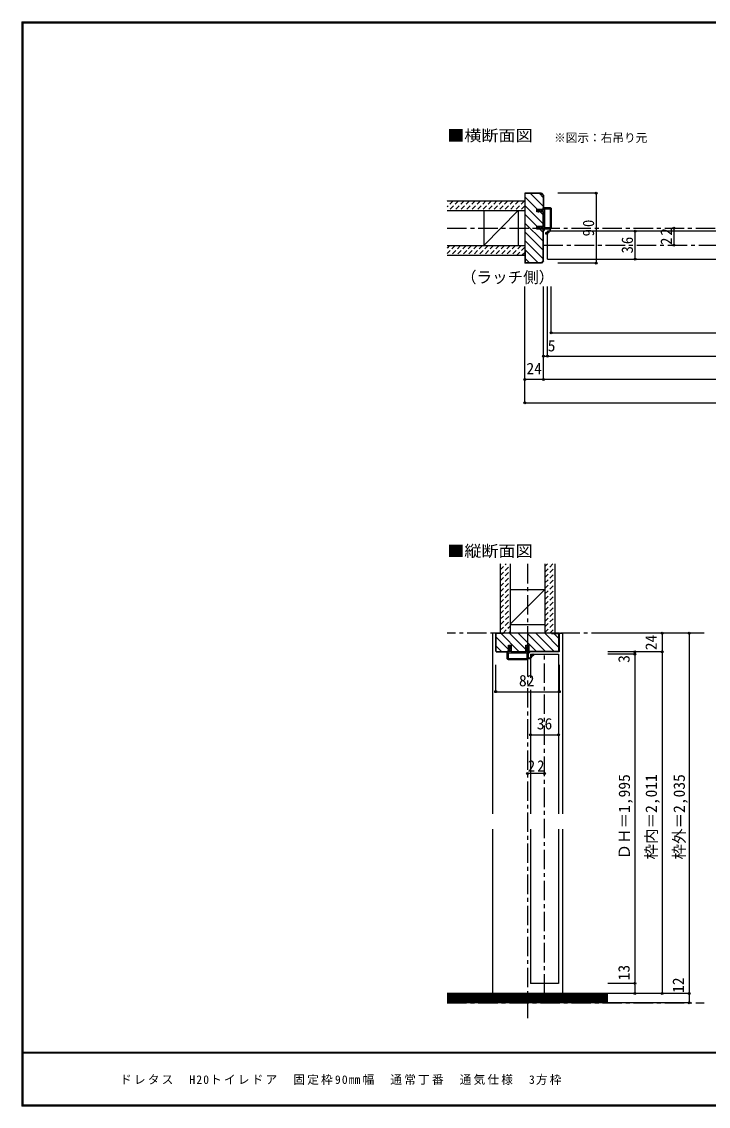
# Model space of a CAD drawing. Units: millimetres at full size, sheet at 1:5. Extents: x -973 to 977, y -718 to 696.
# Drawn here: x -973 to -89, y -701 to 696 of the extents above; entities that cross this region are included whole.
import ezdxf
from ezdxf.enums import TextEntityAlignment as Align

# ---------------------------------------------------------------- set-up
doc = ezdxf.new("R2010")
doc.units = ezdxf.units.MM
doc.header["$LTSCALE"] = 5
doc.header["$PDMODE"] = 32
doc.header["$PDSIZE"] = 2.5
doc.linetypes.add('CHAIN1', pattern=[8, 5, -1, 1, -1])
doc.linetypes.add('DASHED1', pattern=[1.8, 1.2, -0.6])
for name, color, linetype in [('0-0_補助線', 7, 'Continuous'), ('0-1_通り芯', 4, 'CHAIN1'), ('0-3_仕上げ', 2, 'Continuous'), ('0-4_枠', 3, 'Continuous'), ('0-6_扉', 6, 'Continuous'), ('0-A_文字', 3, 'Continuous'), ('0-B_寸法', 7, 'Continuous'), ('0-C_ハッチ', 4, 'DASHED1'), ('F-1_枠', 6, 'Continuous'), ('F-A_文字', 7, 'Continuous')]:
    doc.layers.add(name, color=color, linetype=linetype)
doc.styles.add('ＭＳ ゴシック', font='')
doc.styles.get('ＭＳ ゴシック').set_extended_font_data('MS Gothic')

# ---------------------------------------------------------------- blocks, each defined once
blk = doc.blocks.new('2')
at = {"layer": '0-0_補助線'}
for p, q in [((-9.846, -9.622), (-9.846, 15.078)), ((-8.846, 16.078), (0.354, 16.078)), ((-8.846, 15.878), (0.637, 15.878)), ((-8.446, 14.378), (-8.446, -8.922)), ((-8.146, 14.678), (-1.546, 14.678)), ((-1.246, 14.378), (-1.246, -8.922)), ((0.154, 11.653), (2.154, 11.653)), ((0.154, 11.653), (0.154, -8.497)), ((2.154, 10.953), (2.154, 11.653)), ((3.154, 11.653), (2.512, 10.83)), ((3.154, 11.653), (6.154, 11.653)), ((4.154, 13.753), (4.154, 13.053)), ((5.154, 13.053), (4.512, 13.876)), ((7.154, 13.053), (5.154, 13.053)), ((6.154, 10.953), (6.154, 11.653)), ((7.558, 12.258), (6.516, 10.835)), ((-1.48, -10.622), (-8.846, -10.622)), ((-1.546, -9.222), (-8.146, -9.222)), ((-1.189, -10.85), (-0.732, -12.694)), ((0.354, -12.922), (-0.441, -12.922)), ((0.154, -8.497), (2.154, -8.497)), ((4.154, -9.897), (0.154, -9.897)), ((0.154, -9.897), (0.154, -10.622)), ((0.154, -10.622), (0.645, -12.548)), ((2.154, -7.797), (2.154, -8.497)), ((3.154, -8.497), (2.512, -7.674)), ((3.154, -8.497), (6.154, -8.497)), ((4.154, -10.597), (4.154, -9.897)), ((5.154, -9.897), (4.512, -10.72)), ((7.154, -9.897), (5.154, -9.897)), ((6.154, -7.797), (6.154, -8.497)), ((7.558, -9.101), (6.516, -7.679))]:
    blk.add_line(p, q, dxfattribs=at)
for points in [[(-9.646, 15.078), (-9.646, -9.622), (-9.846, -9.622)], [(4.154, 13.053), (0.154, 13.053), (0.649, 15.723)]]:
    blk.add_lwpolyline(points, dxfattribs=at)
for centre, radius, start, end in [((-8.846, 15.078), 1, 90, 180), ((-8.846, 15.078), 0.8, 90, 180), ((-8.146, 14.378), 0.3, 90, 180), ((-1.546, 14.378), 0.3, 0, 90), ((0.354, 15.778), 0.3, 349.49875, 90), ((2.354, 10.953), 0.2, 180, 322.03043), ((4.354, 13.753), 0.2, 37.96957, 180), ((6.354, 10.953), 0.2, 180, 323.78053), ((7.154, 12.553), 0.5, 323.78053, 90), ((-8.846, -9.622), 1, 180, 270), ((-2.846, -10.72), 6, 179.06153, 259.29815), ((-8.146, -8.922), 0.3, 180, 270), ((-2.846, -10.72), 5.3, 178.93757, 259.29815), ((-1.546, -8.922), 0.3, 270, 0), ((-1.48, -10.922), 0.3, 13.9282, 90), ((-0.441, -12.622), 0.3, 193.9282, 270), ((0.354, -12.622), 0.3, 270, 14.29438), ((2.354, -7.797), 0.2, 37.96957, 180), ((4.354, -10.597), 0.2, 180, 322.03043), ((6.354, -7.797), 0.2, 36.21947, 180), ((7.154, -9.397), 0.5, 270, 36.21947), ((-3.896, -16.272), 0.35, 259.29815, 79.29815)]:
    blk.add_arc(centre, radius, start, end, dxfattribs=at)
blk.add_point((-3.896, -16.622), dxfattribs=at)

msp = doc.modelspace()

# ---------------------------------------------------------------- linework, layer by layer
at = {"layer": '0-1_通り芯'}
for p, q in [((-425.347, 430), (428.653, 430)), ((-301.347, 408.007), (304.653, 408.007)), ((-321.99, -2.5), (-321.99, -590.742)), ((-94.633, -91.5), (-425.347, -91.5)), ((-299.99, -555.5), (-299.99, -115.5)), ((-425.347, -567.5), (-94.633, -567.5))]:
    msp.add_line(p, q, dxfattribs=at)
at = {"layer": '0-3_仕上げ'}
for p, q in [((-425.347, 465), (-325.347, 465)), ((-425.347, 452.5), (-325.347, 452.5)), ((-425.347, 407.5), (-325.347, 407.5)), ((-425.347, 395), (-325.347, 395)), ((-356.99, -2.5), (-356.99, -91.5)), ((-344.49, -2.5), (-344.49, -91.5)), ((-299.49, -2.5), (-299.49, -91.5)), ((-286.99, -2.5), (-286.99, -91.5)), ((-218.633, -555.5), (-425.347, -555.5)), ((-218.633, -567.5), (-425.347, -567.5))]:
    msp.add_line(p, q, dxfattribs=at)
at = {"layer": '0-3_仕上げ', "color": 7}
for p, q in [((-333.919, 452.5), (-378.347, 407.5)), ((-344.49, -79.928), (-299.49, -35.5)), ((-218.633, -557), (-425.347, -557)), ((-218.633, -558.5), (-425.347, -558.5)), ((-218.633, -560), (-425.347, -560)), ((-218.633, -561.5), (-425.347, -561.5)), ((-218.633, -563), (-425.347, -563)), ((-218.633, -564.5), (-425.347, -564.5)), ((-218.633, -566), (-425.347, -566))]:
    msp.add_line(p, q, dxfattribs=at)
at = {"layer": '0-3_仕上げ', "color": 3}
for p, q in [((-378.347, 452.5), (-378.347, 407.5)), ((-333.919, 452.5), (-333.919, 407.5)), ((-344.49, -35.5), (-299.49, -35.5)), ((-344.49, -80.5), (-299.49, -80.5))]:
    msp.add_line(p, q, dxfattribs=at)
at = {"layer": '0-4_枠'}
for p, q in [((-304.175, 475), (-301.347, 472.172)), ((-304.383, 474.5), (-324.847, 474.5)), ((-324.847, 460), (-324.847, 474.5)), ((-304.383, 474.5), (-301.847, 471.964)), ((-301.847, 471.964), (-301.847, 454.5)), ((-301.347, 472.172), (-301.347, 454.5)), ((-324.847, 460), (-325.347, 460)), ((-309.847, 450.8), (-309.847, 454.5)), ((-309.847, 454.5), (-301.347, 454.5)), ((-301.347, 450.8), (-309.847, 450.8)), ((-301.847, 432.2), (-301.847, 450.8)), ((-301.347, 432.2), (-301.347, 450.8)), ((-309.847, 428.5), (-309.847, 432.2)), ((-301.347, 432.2), (-309.847, 432.2)), ((-301.347, 428.5), (-309.847, 428.5)), ((-301.847, 388.036), (-301.847, 428.5)), ((-301.347, 387.828), (-301.347, 428.5)), ((-324.847, 400), (-325.347, 400)), ((-324.847, 400), (-324.847, 385.5)), ((-304.382, 385.5), (-324.847, 385.5)), ((-301.847, 388.036), (-304.382, 385.5)), ((-280.99, -91.5), (-362.99, -91.5)), ((-362.99, -114.793), (-362.99, -91.5)), ((-352.99, -92), (-362.49, -92)), ((-352.99, -92), (-352.99, -91.5)), ((-290.99, -92), (-290.99, -91.5)), ((-290.99, -92), (-281.49, -92)), ((-280.99, -114.793), (-280.99, -91.5)), ((-346.49, -115.5), (-346.49, -107)), ((-346.49, -107), (-342.79, -107)), ((-342.79, -115.5), (-342.79, -107)), ((-324.19, -115.5), (-324.19, -107)), ((-324.19, -107), (-320.49, -107)), ((-320.49, -107), (-320.49, -115.5)), ((-362.283, -115.5), (-362.99, -114.793)), ((-362.283, -115.5), (-346.49, -115.5)), ((-362.075, -115), (-346.49, -115)), ((-342.79, -115), (-324.19, -115)), ((-342.79, -115.5), (-324.19, -115.5)), ((-281.904, -115), (-320.49, -115)), ((-281.697, -115.5), (-320.49, -115.5)), ((-281.697, -115.5), (-280.99, -114.793))]:
    msp.add_line(p, q, dxfattribs=at)
at = {"layer": '0-4_枠', "color": 4}
for p, q in [((-366.99, -91.5), (-366.99, -324)), ((-362.99, -91.5), (-366.99, -91.5)), ((-280.99, -91.5), (-276.99, -91.5)), ((-276.99, -91.5), (-276.99, -324)), ((-366.99, -344), (-366.99, -555.5)), ((-276.99, -344), (-276.99, -555.5))]:
    msp.add_line(p, q, dxfattribs=at)
at = {"layer": '0-4_枠'}
for points in [[(-304.175, 475), (-325.347, 475), (-325.347, 385)], [(-301.347, 387.828), (-304.175, 385), (-325.347, 385)], [(-362.075, -115), (-362.49, -114.586), (-362.49, -92)], [(-281.904, -115), (-281.49, -114.586), (-281.49, -92)]]:
    msp.add_lwpolyline(points, dxfattribs=at)
at = {"layer": '0-6_扉'}
for p, q in [((-296.347, 390), (-296.347, 426)), ((302.653, 426), (-296.347, 426)), ((-296.347, 390), (302.653, 390)), ((-317.99, -118.5), (-281.99, -118.5)), ((-317.99, -118.5), (-317.99, -149.19)), ((-281.99, -118.5), (-281.99, -324)), ((-317.99, -164.422), (-317.99, -324)), ((-317.99, -344), (-317.99, -542.5))]:
    msp.add_line(p, q, dxfattribs=at)
msp.add_lwpolyline([(-281.99, -344), (-281.99, -542.5), (-317.99, -542.5)], dxfattribs=at)
at = {"layer": '0-B_寸法', "color": 4}
for p, q in [((-233.522, 475), (-282.842, 475)), ((-233.522, 475), (-233.522, 385)), ((-183.522, 390), (-183.522, 426)), ((-133.522, 430), (-133.522, 408.007)), ((-233.522, 385), (-282.842, 385)), ((-325.347, 205), (-325.347, 355)), ((-301.347, 235), (-301.347, 355)), ((-296.347, 265), (-296.347, 355)), ((-291.347, 295), (-291.347, 355)), ((-291.347, 295), (244.658, 295)), ((-301.347, 265), (304.653, 265)), ((328.653, 235), (-325.347, 235)), ((-325.347, 205), (328.653, 205)), ((-113.633, -91.5), (-218.633, -91.5)), ((-148.633, -91.5), (-148.633, -555.5)), ((-113.633, -91.5), (-113.633, -567.5)), ((-148.633, -115.5), (-218.633, -115.5)), ((-183.633, -118.5), (-218.633, -118.5)), ((-183.633, -115.5), (-183.633, -555.5)), ((-362.99, -166.922), (-362.99, -132.4)), ((-280.99, -166.922), (-280.99, -132.4)), ((-362.99, -166.922), (-280.99, -166.922)), ((-317.99, -222.382), (-281.99, -222.382)), ((-299.99, -272.382), (-321.99, -272.382)), ((-183.633, -542.5), (-218.633, -542.5)), ((-113.633, -555.5), (-218.633, -555.5)), ((-113.633, -567.5), (-218.633, -567.5))]:
    msp.add_line(p, q, dxfattribs=at)
at = {"layer": '0-B_寸法'}
for p in [(-233.522, 475), (-183.522, 426), (-133.522, 430), (-133.522, 408.007), (-183.522, 390), (-233.522, 385), (-291.347, 295), (-301.347, 265), (-296.347, 265), (-325.347, 235), (-301.347, 235), (-325.347, 205), (-148.633, -91.5), (-113.633, -91.5), (-183.633, -115.5), (-183.633, -118.5), (-148.633, -115.5), (-362.99, -166.922), (-280.99, -166.922), (-317.99, -222.382), (-281.99, -222.382), (-321.99, -272.382), (-299.99, -272.382), (-183.633, -542.5), (-183.633, -555.5), (-148.633, -555.5), (-113.633, -555.5), (-113.633, -567.5)]:
    msp.add_point(p, dxfattribs=at)
at = {"layer": '0-C_ハッチ'}
for p, q in [((-417.878, 465), (-425.347, 457.531)), ((-424.949, 465), (-425.347, 464.602)), ((-410.807, 465), (-423.307, 452.5)), ((-403.736, 465), (-416.236, 452.5)), ((-396.665, 465), (-409.165, 452.5)), ((-389.594, 465), (-402.094, 452.5)), ((-382.523, 465), (-395.023, 452.5)), ((-375.452, 465), (-387.952, 452.5)), ((-368.381, 465), (-380.881, 452.5)), ((-361.31, 465), (-373.81, 452.5)), ((-354.239, 465), (-366.739, 452.5)), ((-347.168, 465), (-359.668, 452.5)), ((-340.096, 465), (-352.596, 452.5)), ((-333.025, 465), (-345.525, 452.5)), ((-325.954, 465), (-338.454, 452.5)), ((-325.347, 458.536), (-331.146, 452.737)), ((-415.17, 407.5), (-425.347, 397.323)), ((-422.241, 407.5), (-425.347, 404.394)), ((-408.099, 407.5), (-420.599, 395)), ((-401.028, 407.5), (-413.528, 395)), ((-393.957, 407.5), (-406.457, 395)), ((-386.886, 407.5), (-399.386, 395)), ((-379.815, 407.5), (-392.315, 395)), ((-372.744, 407.5), (-385.244, 395)), ((-365.673, 407.5), (-378.173, 395)), ((-358.601, 407.5), (-371.101, 395)), ((-351.53, 407.5), (-364.03, 395)), ((-344.459, 407.5), (-356.959, 395)), ((-337.388, 407.5), (-349.888, 395)), ((-330.317, 407.5), (-342.817, 395)), ((-325.347, 405.399), (-335.746, 395)), ((-325.347, 398.328), (-328.675, 395)), ((-356.99, -3.04), (-356.45, -2.5)), ((-356.99, -10.111), (-349.379, -2.5)), ((-356.99, -17.182), (-344.49, -4.682)), ((-356.99, -24.253), (-344.49, -11.753)), ((-299.49, -5.748), (-296.242, -2.5)), ((-299.49, -12.819), (-289.171, -2.5)), ((-299.49, -19.89), (-286.99, -7.39)), ((-356.99, -31.324), (-344.49, -18.824)), ((-356.99, -38.395), (-344.49, -25.895)), ((-299.49, -26.961), (-286.99, -14.461)), ((-299.49, -34.032), (-286.99, -21.532)), ((-356.99, -45.466), (-344.49, -32.966)), ((-356.99, -52.537), (-344.49, -40.037)), ((-299.49, -41.103), (-286.99, -28.603)), ((-299.49, -48.174), (-286.99, -35.674)), ((-356.99, -59.608), (-344.49, -47.108)), ((-356.99, -66.679), (-344.49, -54.179)), ((-299.49, -55.246), (-286.99, -42.746)), ((-299.49, -62.317), (-286.99, -49.817)), ((-356.99, -73.751), (-344.49, -61.251)), ((-356.668, -80.5), (-344.49, -68.322)), ((-299.49, -69.388), (-286.99, -56.888)), ((-299.49, -76.459), (-286.99, -63.959)), ((-356.99, -87.893), (-344.49, -75.393)), ((-353.526, -91.5), (-344.49, -82.464)), ((-299.49, -83.53), (-286.99, -71.03)), ((-299.49, -90.601), (-286.99, -78.101)), ((-346.455, -91.5), (-344.49, -89.535)), ((-293.318, -91.5), (-286.99, -85.172))]:
    msp.add_line(p, q, dxfattribs=at)
at = {"layer": '0-C_ハッチ', "linetype": 'Continuous'}
for p, q in [((-324.847, 469.97), (-309.376, 454.5)), ((-318.063, 474.5), (-301.847, 458.284)), ((-306.749, 474.5), (-301.847, 469.598)), ((-325.347, 459.157), (-301.847, 435.657)), ((-325.347, 447.842), (-309.704, 432.2)), ((-305.676, 450.8), (-301.847, 446.97)), ((-325.347, 436.529), (-301.847, 413.029)), ((-325.347, 425.216), (-301.847, 401.716)), ((-306.004, 428.5), (-301.847, 424.343)), ((-325.347, 413.902), (-301.847, 390.402)), ((-325.347, 402.588), (-308.259, 385.5)), ((-324.847, 390.775), (-319.572, 385.5)), ((-362.49, -96.784), (-346.49, -112.784)), ((-355.96, -92), (-332.96, -115)), ((-345.147, -91.5), (-324.19, -112.457)), ((-333.832, -91.5), (-310.333, -115)), ((-322.519, -91.5), (-299.019, -115)), ((-311.205, -91.5), (-287.705, -115)), ((-299.892, -91.5), (-281.49, -109.902)), ((-288.078, -92), (-281.49, -98.588)), ((-362.49, -108.098), (-355.588, -115))]:
    msp.add_line(p, q, dxfattribs=at)
at = {"layer": 'F-1_枠'}
for p, q in [((-973.347, 695.833), (-973.347, -700.833)), ((-973.347, 695.833), (976.653, 695.833)), ((-973.347, 695), (976.653, 695)), ((-973.347, 694.167), (976.653, 694.167)), ((-972.514, 695.833), (-972.514, -700.833)), ((-971.68, 695.833), (-971.68, -700.833)), ((976.653, -631.667), (-973.347, -631.667)), ((976.653, -632.5), (-973.347, -632.5)), ((976.653, -699.167), (-973.347, -699.167)), ((976.653, -700), (-973.347, -700)), ((976.653, -700.833), (-973.347, -700.833))]:
    msp.add_line(p, q, dxfattribs=at)

# ---------------------------------------------------------------- block references
at = {"layer": '0-0_補助線', "xscale": -1}
msp.add_blockref('2', (-301.193, 439.922), dxfattribs=at)
at = {"layer": '0-0_補助線', "rotation": 90}
msp.add_blockref('2', (-331.912, -115.654), dxfattribs=at)

# ---------------------------------------------------------------- texts
at = {"layer": '0-A_文字', "color": 7, "style": 'ＭＳ ゴシック', "width": 1.1}
for s, p in [('■横断面図', (-425.347, 537.5)), ('■縦断面図', (-425.347, 2.5))]:
    msp.add_text(s, height=14.66, dxfattribs=at).set_placement(p, align=Align.BOTTOM_LEFT)
at = {"layer": '0-A_文字', "color": 7, "style": 'ＭＳ ゴシック'}
for s, height, p in [('※図示：右吊り元', 11, (-287.735, 537.5)), ('（ラッチ側）', 14.66, (-407.597, 355))]:
    msp.add_text(s, height=height, dxfattribs=at).set_placement(p, align=Align.BOTTOM_LEFT)
at = {"layer": '0-B_寸法', "style": 'ＭＳ ゴシック'}
for s, p in [('5', (-295.969, 266.878)), ('24', (-323.347, 237.5)), ('82', (-332.99, -164.422)), ('36', (-309.99, -219.882))]:
    msp.add_text(s, height=14.66, dxfattribs=at).set_placement(p, align=Align.BOTTOM_LEFT)
for s, p in [('24', (-151.133, -113.5)), ('3', (-186.133, -129.75)), ('ＤＨ＝1,995', (-185.67, -383)), ('枠内＝2,011', (-150.99, -383)), ('枠外＝2,035', (-114.976, -383)), ('13', (-186.133, -538.6)), ('12', (-116.133, -554.867))]:
    msp.add_text(s, height=14.66, rotation=90, dxfattribs=at).set_placement(p, align=Align.BOTTOM_LEFT)
at = {"layer": '0-B_寸法', "char_height": 14.66, "attachment_point": 7, "rotation": 90, "style": 'ＭＳ ゴシック'}
for s, insert in [('\\T1.27;\\W0.95;90', (-236.022, 419.375)), ('\\T1.27;\\W0.95;22', (-136.022, 408.378)), ('\\T1.27;\\W0.95;36', (-186.022, 397.375))]:
    msp.add_mtext(s, dxfattribs=dict(at, insert=insert))
at = {"layer": '0-B_寸法', "insert": (-321.615, -269.882), "char_height": 14.66, "attachment_point": 7, "style": 'ＭＳ ゴシック'}
msp.add_mtext('\\T1.27;\\W0.95;22', dxfattribs=at)
at = {"layer": 'F-A_文字', "insert": (-846.68, -673.333), "char_height": 11, "attachment_point": 7, "style": 'ＭＳ ゴシック'}
msp.add_mtext('\\T1.19;ドレタス\u3000H20トイレドア\u3000固定枠90㎜幅\u3000通常丁番\u3000通気仕様\u30003方枠', dxfattribs=at)

doc.saveas('drawing.dxf')
